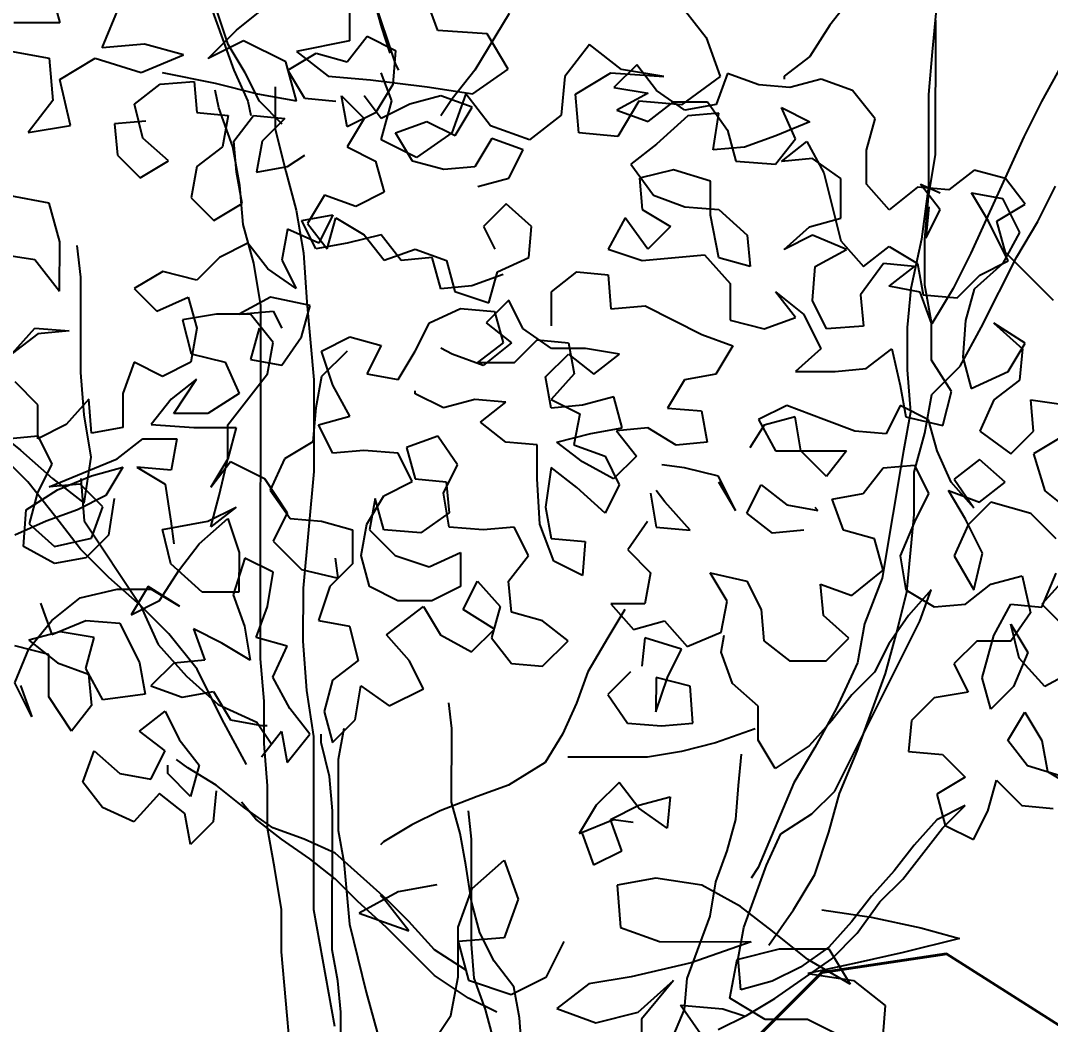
# Model space of a CAD drawing. Header units: millimetres. Extents: x 684983 to 685377, y 990360 to 990509.
# Drawn here: x 685049.045 to 685049.568, y 990436.085 to 990436.595 of the extents above; entities that cross this region are included whole.
import ezdxf

# ---------------------------------------------------------------- set-up
doc = ezdxf.new("R2010")
doc.units = ezdxf.units.MM
doc.layers.add('GRID LEVELS', color=7, linetype='Continuous', lineweight=13)
doc.layers.add('JACK  FRUIT TREE', color=7, linetype='Continuous')
doc.layers.add('TEAK', color=7, linetype='Continuous')
doc.styles.get("Standard").update_dxf_attribs({"font": 'RomanS'})

# ---------------------------------------------------------------- blocks, each defined once
blk = doc.blocks.new('JT')
at = {"color": 3}
for p, q in [((0.09182, 1.71395, 157.72663), (0.10855, 1.6924, 157.72663)), ((-0.11397, 1.71055, 157.72663), (-0.11039, 1.69738, 157.72663)), ((0.01763, 1.69487, 157.72663), (0.01285, 1.70804, 157.72663)), ((-0.09604, 1.68899, 157.72663), (-0.09005, 1.70335, 157.72663)), ((-0.05057, 1.69494, 157.72663), (-0.0386, 1.7045, 157.72663)), ((-0.01228, 1.70567, 157.72663), (-0.01229, 1.69131, 157.72663)), ((-0.11039, 1.69738, 157.72663), (-0.12595, 1.6974, 157.72663)), ((-0.06015, 1.68537, 157.72663), (-0.05057, 1.69494, 157.72663)), ((0.03438, 1.69366, 157.72663), (0.01763, 1.69487, 157.72663)), ((0.04154, 1.68169, 157.72663), (0.03438, 1.69366, 157.72663)), ((0.10855, 1.6924, 157.72663), (0.11333, 1.67923, 157.72663)), ((-0.08168, 1.69018, 157.72663), (-0.09604, 1.68899, 157.72663)), ((-0.06853, 1.68658, 157.72663), (-0.08168, 1.69018, 157.72663)), ((-0.04818, 1.69134, 157.72663), (-0.06015, 1.68537, 157.72663)), ((-0.03383, 1.68415, 157.72663), (-0.04818, 1.69134, 157.72663)), ((-0.01229, 1.69131, 157.72663), (-0.03024, 1.68774, 157.72663)), ((0.06907, 1.69004, 157.72663), (0.06068, 1.67928, 157.72663)), ((0.07983, 1.68165, 157.72663), (0.06907, 1.69004, 157.72663)), ((-0.12715, 1.68783, 157.72663), (-0.11399, 1.68542, 157.72663)), ((-0.11399, 1.68542, 157.72663), (-0.11281, 1.67106, 157.72663)), ((-0.11041, 1.67824, 157.72663), (-0.09844, 1.68541, 157.72663)), ((-0.09844, 1.68541, 157.72663), (-0.08289, 1.68061, 157.72663)), ((-0.08289, 1.68061, 157.72663), (-0.06853, 1.68658, 157.72663)), ((-0.03024, 1.68774, 157.72663), (-0.01948, 1.67935, 157.72663)), ((-0.03025, 1.67099, 157.72663), (-0.03383, 1.68415, 157.72663)), ((-0.10683, 1.66268, 157.72663), (-0.11041, 1.67824, 157.72663)), ((-0.07571, 1.6806, 157.72663), (-0.05777, 1.67699, 157.72663)), ((-0.01948, 1.67935, 157.72663), (-0.00512, 1.67814, 157.72663)), ((0.00205, 1.67096, 157.72663), (-0.00153, 1.68053, 157.72663)), ((0.02957, 1.67333, 157.72663), (0.04154, 1.68169, 157.72663)), ((0.06068, 1.67928, 157.72663), (0.05948, 1.66612, 157.72663)), ((0.06427, 1.67329, 157.72663), (0.07624, 1.68046, 157.72663)), ((0.07624, 1.68046, 157.72663), (0.09419, 1.67925, 157.72663)), ((0.09419, 1.67925, 157.72663), (0.07983, 1.68165, 157.72663)), ((0.11333, 1.67923, 157.72663), (0.10016, 1.66967, 157.72663)), ((-0.05777, 1.67699, 157.72663), (-0.04341, 1.67339, 157.72663)), ((-0.00512, 1.67814, 157.72663), (0.01402, 1.67573, 157.72663)), ((0.01402, 1.67573, 157.72663), (0.02957, 1.67333, 157.72663)), ((-0.04341, 1.67339, 157.72663), (-0.03025, 1.67099, 157.72663)), ((0.02718, 1.67333, 157.72663), (0.02238, 1.66017, 157.72663)), ((0.03554, 1.66255, 157.72663), (0.02718, 1.67333, 157.72663)), ((0.06545, 1.66013, 157.72663), (0.06427, 1.67329, 157.72663)), ((-0.11281, 1.67106, 157.72663), (-0.12119, 1.6603, 157.72663)), ((-0.00155, 1.6578, 157.72663), (0.00205, 1.67096, 157.72663)), ((0.0858, 1.67088, 157.72663), (0.07861, 1.65892, 157.72663)), ((0.10016, 1.66967, 157.72663), (0.0858, 1.67088, 157.72663)), ((0.05948, 1.66612, 157.72663), (0.0487, 1.65775, 157.72663)), ((-0.12119, 1.6603, 157.72663), (-0.10683, 1.66268, 157.72663)), ((0.0487, 1.65775, 157.72663), (0.03554, 1.66255, 157.72663)), ((0.01041, 1.65181, 157.72663), (-0.00155, 1.6578, 157.72663)), ((0.02238, 1.66017, 157.72663), (0.01041, 1.65181, 157.72663)), ((0.07861, 1.65892, 157.72663), (0.06545, 1.66013, 157.72663)), ((-0.11404, 1.63637, 157.72663), (-0.1272, 1.63877, 157.72663)), ((-0.11046, 1.6232, 157.72663), (-0.11404, 1.63637, 157.72663)), ((-0.11048, 1.60645, 157.72663), (-0.11046, 1.6232, 157.72663)), ((-0.13439, 1.61964, 157.72663), (-0.11884, 1.61723, 157.72663)), ((-0.11884, 1.61723, 157.72663), (-0.11048, 1.60645, 157.72663)), ((0.02932, 1.40412, 157.72663), (0.0401, 1.41368, 157.72663)), ((0.0401, 1.41368, 157.72663), (0.04488, 1.40052, 157.72663)), ((0.09154, 1.40766, 157.72663), (0.07838, 1.40527, 157.72663)), ((0.1071, 1.40525, 157.72663), (0.09154, 1.40766, 157.72663)), ((0.0042, 1.40295, 157.72663), (-0.00897, 1.39578, 157.72663)), ((0.01736, 1.40533, 157.72663), (0.0042, 1.40295, 157.72663)), ((0.02453, 1.39097, 157.72663), (0.02932, 1.40412, 157.72663)), ((0.07838, 1.40527, 157.72663), (0.07956, 1.39092, 157.72663)), ((0.12025, 1.39806, 157.72663), (0.1071, 1.40525, 157.72663)), ((-0.00059, 1.40056, 157.72663), (-0.00179, 1.40176, 157.72663)), ((0.00778, 1.38979, 157.72663), (-0.00059, 1.40056, 157.72663)), ((0.04488, 1.40052, 157.72663), (0.04008, 1.38736, 157.72663)), ((-0.00897, 1.39578, 157.72663), (0.00778, 1.38979, 157.72663)), ((0.13101, 1.38967, 157.72663), (0.12025, 1.39806, 157.72663)), ((0.14777, 1.39684, 157.72663), (0.16452, 1.39443, 157.72663)), ((0.16452, 1.39443, 157.72663), (0.18126, 1.39082, 157.72663)), ((0.02451, 1.37422, 157.72663), (0.02453, 1.39097, 157.72663)), ((0.07956, 1.39092, 157.72663), (0.09272, 1.38612, 157.72663)), ((0.14297, 1.38009, 157.72663), (0.13101, 1.38967, 157.72663)), ((0.18126, 1.39082, 157.72663), (0.19442, 1.38722, 157.72663)), ((0.04008, 1.38736, 157.72663), (0.02452, 1.38618, 157.72663)), ((0.02452, 1.38618, 157.72663), (0.0281, 1.37302, 157.72663)), ((0.05442, 1.37419, 157.72663), (0.06042, 1.38615, 157.72663)), ((0.09272, 1.38612, 157.72663), (0.12383, 1.38609, 157.72663)), ((0.12383, 1.38609, 157.72663), (0.10348, 1.37893, 157.72663)), ((0.19442, 1.38722, 157.72663), (0.17527, 1.38245, 157.72663)), ((0.11904, 1.38011, 157.72663), (0.1334, 1.38369, 157.72663)), ((0.1334, 1.38369, 157.72663), (0.15015, 1.38367, 157.72663)), ((0.15015, 1.38367, 157.72663), (0.15732, 1.3717, 157.72663)), ((0.17527, 1.38245, 157.72663), (0.15972, 1.37888, 157.72663)), ((0.10348, 1.37893, 157.72663), (0.08314, 1.37416, 157.72663)), ((0.11663, 1.36695, 157.72663), (0.11904, 1.38011, 157.72663)), ((0.15972, 1.37888, 157.72663), (0.14296, 1.3753, 157.72663)), ((0.15732, 1.3717, 157.72663), (0.14297, 1.38009, 157.72663)), ((0.14296, 1.3753, 157.72663), (0.15851, 1.3729, 157.72663)), ((0.02211, 1.36106, 157.72663), (0.02451, 1.37422, 157.72663)), ((0.0281, 1.37302, 157.72663), (0.04245, 1.36822, 157.72663)), ((0.04245, 1.36822, 157.72663), (0.05442, 1.37419, 157.72663)), ((0.06878, 1.37178, 157.72663), (0.058, 1.36342, 157.72663)), ((0.08314, 1.37416, 157.72663), (0.06878, 1.37178, 157.72663)), ((0.08552, 1.3622, 157.72663), (0.09749, 1.37295, 157.72663)), ((0.09749, 1.37295, 157.72663), (0.08671, 1.3598, 157.72663)), ((0.15851, 1.3729, 157.72663), (0.16927, 1.36451, 157.72663)), ((0.10824, 1.3526, 157.72663), (0.09988, 1.36458, 157.72663)), ((0.09988, 1.36458, 157.72663), (0.11424, 1.36337, 157.72663)), ((0.12859, 1.35976, 157.72663), (0.11663, 1.36695, 157.72663)), ((0.16927, 1.36451, 157.72663), (0.16806, 1.35016, 157.72663)), ((0.01252, 1.34671, 157.72663), (0.02211, 1.36106, 157.72663)), ((0.058, 1.36342, 157.72663), (0.07116, 1.35862, 157.72663)), ((0.07116, 1.35862, 157.72663), (0.08552, 1.3622, 157.72663)), ((0.11424, 1.36337, 157.72663), (0.12141, 1.36097, 157.72663)), ((0.08671, 1.3598, 157.72663), (0.0867, 1.34425, 157.72663)), ((0.14295, 1.35975, 157.72663), (0.12859, 1.35976, 157.72663)), ((0.15491, 1.35376, 157.72663), (0.14295, 1.35975, 157.72663))]:
    blk.add_line(p, q, dxfattribs=at)
for p, q in [((0.18633, 1.7007, 157.72663), (0.18512, 1.68754, 157.72663)), ((0.18629, 1.65284, 157.72663), (0.18633, 1.69831, 157.72663)), ((0.18512, 1.68754, 157.72663), (0.18391, 1.67318, 157.72663)), ((0.22939, 1.68391, 157.72663), (0.2222, 1.67076, 157.72663)), ((-0.03743, 1.67578, 157.72663), (-0.03744, 1.66142, 157.72663)), ((-0.05658, 1.66862, 157.72663), (-0.05777, 1.6746, 157.72663)), ((0.18391, 1.67318, 157.72663), (0.18389, 1.64208, 157.72663)), ((-0.0518, 1.65545, 157.72663), (-0.05658, 1.66862, 157.72663)), ((0.2222, 1.67076, 157.72663), (0.21621, 1.6588, 157.72663)), ((-0.03744, 1.66142, 157.72663), (-0.03387, 1.64706, 157.72663)), ((0.21621, 1.6588, 157.72663), (0.19822, 1.61933, 157.72663)), ((-0.04942, 1.64229, 157.72663), (-0.0518, 1.65545, 157.72663)), ((0.18388, 1.63849, 157.72663), (0.18629, 1.65284, 157.72663)), ((-0.03387, 1.64706, 157.72663), (-0.03029, 1.6339, 157.72663)), ((-0.04824, 1.62913, 157.72663), (-0.04942, 1.64229, 157.72663)), ((0.18389, 1.64208, 157.72663), (0.18148, 1.62413, 157.72663)), ((0.22096, 1.63008, 157.72663), (0.22696, 1.64204, 157.72663)), ((0.18267, 1.62413, 157.72663), (0.18388, 1.63849, 157.72663)), ((-0.03029, 1.6339, 157.72663), (-0.02791, 1.61954, 157.72663)), ((0.21378, 1.61812, 157.72663), (0.22096, 1.63008, 157.72663)), ((-0.04466, 1.61596, 157.72663), (-0.04824, 1.62913, 157.72663)), ((0.18148, 1.62413, 157.72663), (0.17787, 1.60738, 157.72663)), ((0.18266, 1.60858, 157.72663), (0.18267, 1.62413, 157.72663)), ((-0.10329, 1.61123, 157.72663), (-0.10448, 1.622, 157.72663)), ((-0.02791, 1.61954, 157.72663), (-0.02673, 1.60279, 157.72663)), ((0.19822, 1.61933, 157.72663), (0.19223, 1.60737, 157.72663)), ((-0.04228, 1.6016, 157.72663), (-0.04466, 1.61596, 157.72663)), ((0.20179, 1.5942, 157.72663), (0.21378, 1.61812, 157.72663)), ((-0.10332, 1.57893, 157.72663), (-0.10329, 1.61123, 157.72663)), ((0.18504, 1.59541, 157.72663), (0.18266, 1.60858, 157.72663)), ((0.17787, 1.60738, 157.72663), (0.17666, 1.59422, 157.72663)), ((0.19223, 1.60737, 157.72663), (0.18504, 1.59541, 157.72663)), ((-0.04239, 1.48196, 157.72663), (-0.04228, 1.6016, 157.72663)), ((-0.02673, 1.60279, 157.72663), (-0.02436, 1.57646, 157.72663)), ((0.17666, 1.59422, 157.72663), (0.17665, 1.57987, 157.72663)), ((0.1946, 1.58105, 157.72663), (0.20179, 1.5942, 157.72663)), ((-0.15955, 1.58137, 157.72663), (-0.12369, 1.55262, 157.72663)), ((0.18502, 1.57148, 157.72663), (0.1946, 1.58105, 157.72663)), ((-0.10214, 1.56457, 157.72663), (-0.10332, 1.57893, 157.72663)), ((0.17665, 1.57987, 157.72663), (0.17783, 1.56551, 157.72663)), ((-0.02436, 1.57646, 157.72663), (-0.02439, 1.54535, 157.72663)), ((0.18261, 1.55833, 157.72663), (0.18502, 1.57148, 157.72663)), ((-0.09976, 1.55021, 157.72663), (-0.10214, 1.56457, 157.72663)), ((0.17783, 1.56551, 157.72663), (0.17543, 1.55235, 157.72663)), ((0.17901, 1.54517, 157.72663), (0.18261, 1.55833, 157.72663)), ((-0.12369, 1.55262, 157.72663), (-0.11293, 1.54304, 157.72663)), ((-0.1213, 1.54185, 157.72663), (-0.13087, 1.55143, 157.72663)), ((-0.10217, 1.53466, 157.72663), (-0.09976, 1.55021, 157.72663)), ((0.17543, 1.55235, 157.72663), (0.16821, 1.50928, 157.72663)), ((-0.11293, 1.54304, 157.72663), (-0.10217, 1.53466, 157.72663)), ((-0.10335, 1.54303, 157.72663), (-0.10217, 1.52867, 157.72663)), ((-0.02439, 1.54535, 157.72663), (-0.02801, 1.50587, 157.72663)), ((0.179, 1.53081, 157.72663), (0.17901, 1.54517, 157.72663)), ((-0.11174, 1.52988, 157.72663), (-0.1213, 1.54185, 157.72663)), ((-0.10338, 1.5191, 157.72663), (-0.11174, 1.52988, 157.72663)), ((-0.10217, 1.52867, 157.72663), (-0.08305, 1.49994, 157.72663)), ((0.17658, 1.50449, 157.72663), (0.179, 1.53081, 157.72663)), ((-0.09381, 1.50952, 157.72663), (-0.10338, 1.5191, 157.72663)), ((-0.08305, 1.49994, 157.72663), (-0.09381, 1.50952, 157.72663)), ((0.16821, 1.50928, 157.72663), (0.16221, 1.49374, 157.72663)), ((-0.02801, 1.50587, 157.72663), (-0.02803, 1.48793, 157.72663)), ((0.17298, 1.49014, 157.72663), (0.17658, 1.50449, 157.72663)), ((-0.07349, 1.49036, 157.72663), (-0.08305, 1.49994, 157.72663)), ((-0.08305, 1.49994, 157.72663), (-0.07708, 1.48678, 157.72663)), ((0.16221, 1.49374, 157.72663), (0.15981, 1.48058, 157.72663)), ((-0.06393, 1.47839, 157.72663), (-0.07349, 1.49036, 157.72663)), ((0.16938, 1.47698, 157.72663), (0.17298, 1.49014, 157.72663)), ((-0.07708, 1.48678, 157.72663), (-0.06752, 1.476, 157.72663)), ((-0.02803, 1.48793, 157.72663), (-0.02685, 1.47118, 157.72663)), ((-0.04121, 1.4676, 157.72663), (-0.04239, 1.48196, 157.72663)), ((0.15981, 1.48058, 157.72663), (0.15262, 1.46503, 157.72663)), ((-0.06752, 1.476, 157.72663), (-0.05676, 1.46642, 157.72663)), ((-0.05557, 1.46163, 157.72663), (-0.06393, 1.47839, 157.72663)), ((0.15978, 1.45067, 157.72663), (0.16938, 1.47698, 157.72663)), ((-0.02685, 1.47118, 157.72663), (-0.02447, 1.45562, 157.72663)), ((-0.05676, 1.46642, 157.72663), (-0.04361, 1.46042, 157.72663)), ((-0.04122, 1.45324, 157.72663), (-0.04121, 1.4676, 157.72663)), ((0.15262, 1.46503, 157.72663), (0.14542, 1.45187, 157.72663)), ((-0.04721, 1.44607, 157.72663), (-0.05557, 1.46163, 157.72663)), ((-0.04361, 1.46042, 157.72663), (-0.03883, 1.45324, 157.72663)), ((-0.02447, 1.45562, 157.72663), (-0.02452, 1.39699, 157.72663)), ((-0.04004, 1.43888, 157.72663), (-0.04122, 1.45324, 157.72663)), ((0.14542, 1.45187, 157.72663), (0.13824, 1.43992, 157.72663)), ((0.15379, 1.43631, 157.72663), (0.15978, 1.45067, 157.72663)), ((-0.04005, 1.42453, 157.72663), (-0.04004, 1.43888, 157.72663)), ((0.13824, 1.43992, 157.72663), (0.12624, 1.41121, 157.72663)), ((0.15018, 1.42316, 157.72663), (0.15379, 1.43631, 157.72663)), ((-0.03767, 1.41136, 157.72663), (-0.04005, 1.42453, 157.72663)), ((0.14539, 1.4088, 157.72663), (0.15018, 1.42316, 157.72663)), ((-0.03529, 1.397, 157.72663), (-0.03767, 1.41136, 157.72663)), ((0.12624, 1.41121, 157.72663), (0.12385, 1.40763, 157.72663)), ((0.1382, 1.39684, 157.72663), (0.14539, 1.4088, 157.72663)), ((-0.0353, 1.38265, 157.72663), (-0.03529, 1.397, 157.72663)), ((-0.02452, 1.39699, 157.72663), (-0.01738, 1.3575, 157.72663)), ((0.12981, 1.38489, 157.72663), (0.1382, 1.39684, 157.72663)), ((-0.03175, 1.34316, 157.72663), (-0.0353, 1.38265, 157.72663))]:
    blk.add_line(p, q)
blk = doc.blocks.new('A$C25655A80')
at = {"color": 62}
for p, q in [((0.06614, 1.89274), (0.07381, 1.86966)), ((0.06614, 1.89274), (0.06901, 1.88217)), ((0.22764, 1.89163), (0.2209, 1.88299)), ((0.01134, 1.88895), (0.01901, 1.86779)), ((0.0171, 1.87645), (0.01326, 1.88799)), ((0.11228, 1.88693), (0.10072, 1.86772)), ((0.06901, 1.88217), (0.07189, 1.87351)), ((0.2209, 1.88299), (0.21416, 1.87242)), ((0.05747, 1.87064), (0.0642, 1.87929)), ((0.0642, 1.87929), (0.07381, 1.87447)), ((0.02286, 1.86683), (0.0171, 1.87645)), ((0.07381, 1.87447), (0.07284, 1.86294)), ((0.03728, 1.86778), (0.0469, 1.87353)), ((0.0469, 1.87353), (0.05747, 1.87064)), ((0.21416, 1.87242), (0.2055, 1.8657)), ((0.01901, 1.86779), (0.02381, 1.85721)), ((0.02766, 1.85721), (0.02286, 1.86683)), ((0.04304, 1.85816), (0.03728, 1.86778)), ((0.07381, 1.86966), (0.07477, 1.86774)), ((0.10072, 1.86772), (0.09302, 1.85811)), ((0.15552, 1.86959), (0.14782, 1.86191)), ((0.16224, 1.86093), (0.15552, 1.86959)), ((0.18628, 1.86668), (0.18242, 1.85611)), ((0.19685, 1.86282), (0.18628, 1.86668)), ((-0.00599, 1.86301), (0.00555, 1.86396)), ((0.00555, 1.86396), (0.0065, 1.85338)), ((0.2055, 1.8657), (0.2055, 1.86474)), ((0.218, 1.86473), (0.20742, 1.86185)), ((0.22857, 1.86087), (0.218, 1.86473)), ((-0.01464, 1.85629), (-0.00599, 1.86301)), ((0.07284, 1.86294), (0.06706, 1.85333)), ((0.14782, 1.86191), (0.15936, 1.85997)), ((0.15936, 1.85997), (0.14878, 1.85422)), ((0.17185, 1.85419), (0.16224, 1.86093)), ((0.20742, 1.86185), (0.19685, 1.86282)), ((0.23625, 1.85125), (0.22857, 1.86087)), ((-0.01177, 1.84475), (-0.01464, 1.85629)), ((0.02381, 1.85721), (0.02477, 1.85241)), ((0.03534, 1.84951), (0.02766, 1.85721)), ((0.05361, 1.85719), (0.04304, 1.85816)), ((0.05553, 1.85911), (0.06322, 1.85141)), ((0.05745, 1.84853), (0.05553, 1.85911)), ((0.06899, 1.8514), (0.06323, 1.8591)), ((0.0786, 1.8562), (0.06899, 1.8514)), ((0.08918, 1.85908), (0.0786, 1.8562)), ((0.09302, 1.85811), (0.08917, 1.85235)), ((0.09975, 1.85522), (0.08918, 1.85908)), ((0.15935, 1.85036), (0.16801, 1.85708)), ((0.16801, 1.85708), (0.17954, 1.85707)), ((0.17954, 1.85707), (0.18626, 1.84745)), ((0.0065, 1.85338), (0.01708, 1.85241)), ((0.06706, 1.85333), (0.05745, 1.84853)), ((0.09397, 1.84561), (0.09975, 1.85522)), ((0.14878, 1.85422), (0.15935, 1.85036)), ((0.18242, 1.85611), (0.17185, 1.85419)), ((0.18338, 1.85322), (0.17281, 1.85227)), ((0.18145, 1.84073), (0.18338, 1.85322)), ((0.20453, 1.85513), (0.21414, 1.85031)), ((0.20933, 1.84455), (0.20453, 1.85513)), ((-0.0108, 1.85052), (-0.02138, 1.84956)), ((-0.02138, 1.84956), (-0.02043, 1.83899)), ((0.01708, 1.85241), (0.01514, 1.84184)), ((0.01899, 1.84376), (0.02573, 1.85241)), ((0.02573, 1.85241), (0.0363, 1.85143)), ((0.0363, 1.85143), (0.0286, 1.84375)), ((0.06322, 1.85141), (0.05744, 1.8418)), ((0.07379, 1.84659), (0.08437, 1.85043)), ((0.08437, 1.85043), (0.09397, 1.84561)), ((0.17281, 1.85227), (0.16222, 1.84267)), ((0.21414, 1.85031), (0.2026, 1.84551)), ((0.23336, 1.84068), (0.23625, 1.85125)), ((0.07955, 1.83698), (0.07379, 1.84659)), ((0.18626, 1.84745), (0.18914, 1.83688)), ((-0.00312, 1.83705), (-0.01177, 1.84475)), ((0.01994, 1.83318), (0.01899, 1.84376)), ((0.0286, 1.84375), (0.02667, 1.83318)), ((0.10647, 1.84464), (0.10069, 1.83503)), ((0.11704, 1.84079), (0.10647, 1.84464)), ((0.16222, 1.84267), (0.15357, 1.83595)), ((0.2026, 1.84551), (0.19202, 1.84168)), ((0.20259, 1.8359), (0.20933, 1.84455)), ((0.20452, 1.83686), (0.21317, 1.84358)), ((0.21317, 1.84358), (0.21893, 1.833)), ((-0.02043, 1.83899), (-0.01274, 1.83129)), ((0.01514, 1.84184), (0.00649, 1.83512)), ((0.03725, 1.83509), (0.04302, 1.83893)), ((0.05744, 1.8418), (0.06705, 1.83699)), ((0.11223, 1.83118), (0.11704, 1.84079)), ((0.19202, 1.84168), (0.18145, 1.84073)), ((0.23335, 1.82914), (0.23336, 1.84068)), ((-0.01274, 1.83129), (-0.00312, 1.83705)), ((0.06705, 1.83699), (0.06992, 1.82641)), ((0.09012, 1.83408), (0.07955, 1.83698)), ((0.15357, 1.83595), (0.16125, 1.82536)), ((0.18914, 1.83688), (0.20259, 1.8359)), ((0.21509, 1.83781), (0.20452, 1.83686)), ((0.2247, 1.83107), (0.21509, 1.83781)), ((0.00649, 1.83512), (0.00455, 1.82455)), ((0.02186, 1.82261), (0.01994, 1.83318)), ((0.02667, 1.83318), (0.03725, 1.83509)), ((0.10069, 1.83503), (0.09012, 1.83408)), ((0.16798, 1.83401), (0.15645, 1.83114)), ((0.18048, 1.83015), (0.16798, 1.83401)), ((0.21893, 1.833), (0.22468, 1.80993)), ((0.26988, 1.83392), (0.26122, 1.8272)), ((0.28045, 1.83102), (0.26988, 1.83392)), ((0.10165, 1.8283), (0.11223, 1.83118)), ((0.15645, 1.83114), (0.1574, 1.82056)), ((0.18047, 1.81862), (0.18048, 1.83015)), ((0.22469, 1.81762), (0.2247, 1.83107)), ((0.24103, 1.82049), (0.23335, 1.82914)), ((0.25161, 1.82913), (0.25834, 1.82624)), ((0.25833, 1.82047), (0.25161, 1.82913)), ((0.28717, 1.82237), (0.28045, 1.83102)), ((0.04974, 1.82547), (0.04396, 1.81586)), ((0.06031, 1.82161), (0.04974, 1.82547)), ((0.06992, 1.82641), (0.06031, 1.82161)), ((0.16125, 1.82536), (0.17182, 1.82151)), ((0.25065, 1.82817), (0.24103, 1.82049)), ((0.26122, 1.8272), (0.25065, 1.82817)), ((0.26891, 1.82623), (0.27949, 1.8243)), ((0.27467, 1.81661), (0.26891, 1.82623)), ((0.00455, 1.82455), (0.01224, 1.81685)), ((0.01224, 1.81685), (0.02186, 1.82261)), ((0.11126, 1.82253), (0.10356, 1.81484)), ((0.1199, 1.81483), (0.11126, 1.82253)), ((0.17182, 1.82151), (0.18335, 1.82054)), ((0.25449, 1.82143), (0.25352, 1.81086)), ((0.27756, 1.81661), (0.28717, 1.82237)), ((0.27949, 1.8243), (0.28524, 1.81275)), ((0.04204, 1.81682), (0.05261, 1.81874)), ((0.05261, 1.81874), (0.0478, 1.80913)), ((0.1574, 1.82056), (0.16701, 1.81479)), ((0.18334, 1.8042), (0.18047, 1.81862)), ((0.18335, 1.82054), (0.19296, 1.81188)), ((0.25352, 1.81086), (0.25833, 1.82047)), ((0.04684, 1.8072), (0.04204, 1.81682)), ((0.04396, 1.81586), (0.05068, 1.8072)), ((0.05068, 1.8072), (0.05357, 1.81777)), ((0.05357, 1.81777), (0.06318, 1.812)), ((0.10356, 1.81484), (0.1074, 1.80715)), ((0.11893, 1.80426), (0.1199, 1.81483)), ((0.15163, 1.81768), (0.14585, 1.80711)), ((0.15931, 1.8071), (0.15163, 1.81768)), ((0.16701, 1.81479), (0.15931, 1.8071)), ((0.20545, 1.80706), (0.21411, 1.81474)), ((0.21411, 1.81474), (0.22469, 1.81762)), ((0.28139, 1.80315), (0.27467, 1.81661)), ((0.28043, 1.80603), (0.27756, 1.81661)), ((0.03723, 1.81394), (0.0353, 1.80337)), ((0.0478, 1.80913), (0.03723, 1.81394)), ((0.06895, 1.81199), (0.05741, 1.80912)), ((0.06318, 1.812), (0.0699, 1.80334)), ((0.07567, 1.80333), (0.06895, 1.81199)), ((0.19296, 1.81188), (0.19391, 1.8013)), ((0.21507, 1.81186), (0.20545, 1.80706)), ((0.2266, 1.80704), (0.21507, 1.81186)), ((0.28524, 1.81275), (0.27947, 1.80219)), ((0.02377, 1.80915), (0.01415, 1.80435)), ((0.03049, 1.80049), (0.02377, 1.80915)), ((0.05741, 1.80912), (0.04684, 1.8072)), ((0.22468, 1.80993), (0.23236, 1.80127)), ((0.23236, 1.80127), (0.24102, 1.80799)), ((0.24102, 1.80799), (0.25063, 1.80221)), ((0.01415, 1.80435), (0.00645, 1.79667)), ((0.0699, 1.80334), (0.08048, 1.80717)), ((0.08625, 1.80428), (0.07567, 1.80333)), ((0.08048, 1.80717), (0.09105, 1.80332)), ((0.08912, 1.79371), (0.08625, 1.80428)), ((0.10835, 1.79946), (0.11893, 1.80426)), ((0.14585, 1.80711), (0.15738, 1.80326)), ((0.15738, 1.80326), (0.17853, 1.80516)), ((0.17853, 1.80516), (0.18717, 1.79554)), ((0.19391, 1.8013), (0.18334, 1.8042)), ((0.21602, 1.80128), (0.2266, 1.80704)), ((0.29676, 1.78967), (0.28043, 1.80603)), ((0.04009, 1.79375), (0.03049, 1.80049)), ((0.0353, 1.80337), (0.04009, 1.79375)), ((0.09105, 1.80332), (0.09393, 1.79274)), ((0.21505, 1.78975), (0.21602, 1.80128)), ((0.23909, 1.80222), (0.23139, 1.79166)), ((0.24966, 1.80125), (0.23909, 1.80222)), ((0.24101, 1.79453), (0.24966, 1.80125)), ((0.25063, 1.80221), (0.25254, 1.79164)), ((0.27947, 1.80219), (0.26984, 1.79354)), ((0.27177, 1.79835), (0.28139, 1.80315)), ((-0.00508, 1.79956), (-0.0147, 1.7938)), ((0.00645, 1.79667), (-0.00508, 1.79956)), ((0.11027, 1.7985), (0.0997, 1.79466)), ((0.10546, 1.78889), (0.10835, 1.79946)), ((0.12661, 1.79271), (0.13527, 1.79943)), ((0.13527, 1.79943), (0.14584, 1.79846)), ((0.14584, 1.79846), (0.14679, 1.78693)), ((0.26407, 1.79066), (0.27177, 1.79835)), ((-0.0147, 1.7938), (-0.00702, 1.78611)), ((0.0997, 1.79466), (0.08912, 1.79371)), ((0.18717, 1.79554), (0.18716, 1.78304)), ((0.25158, 1.7926), (0.24101, 1.79453)), ((0.26984, 1.79354), (0.26695, 1.78297)), ((-0.00702, 1.78611), (0.00356, 1.7909)), ((0.00356, 1.7909), (0.00644, 1.78033)), ((0.03144, 1.79088), (0.02086, 1.78512)), ((0.0449, 1.78798), (0.03144, 1.79088)), ((0.09393, 1.79274), (0.10546, 1.78889)), ((0.1266, 1.78118), (0.12661, 1.79271)), ((0.20255, 1.79264), (0.21216, 1.78494)), ((0.20927, 1.78398), (0.20255, 1.79264)), ((0.23139, 1.79166), (0.23234, 1.78108)), ((0.25541, 1.78202), (0.25158, 1.7926)), ((0.25254, 1.79164), (0.26407, 1.79066)), ((0.042, 1.77741), (0.0449, 1.78798)), ((0.08526, 1.78218), (0.09584, 1.78697)), ((0.09584, 1.78697), (0.10738, 1.786)), ((0.11219, 1.78984), (0.10449, 1.78216)), ((0.11699, 1.78022), (0.11219, 1.78984)), ((0.14679, 1.78693), (0.15833, 1.78788)), ((0.15833, 1.78788), (0.17755, 1.77825)), ((0.21985, 1.78013), (0.21505, 1.78975)), ((0.01317, 1.78513), (0.00163, 1.78321)), ((0.00163, 1.78321), (0.00451, 1.77168)), ((0.02471, 1.78512), (0.01317, 1.78513)), ((0.02086, 1.78512), (0.0324, 1.78607)), ((0.03239, 1.7755), (0.02471, 1.78512)), ((0.0324, 1.78607), (0.03528, 1.7803)), ((0.10738, 1.786), (0.11025, 1.77542)), ((0.18716, 1.78304), (0.1987, 1.78015)), ((0.1987, 1.78015), (0.20927, 1.78398)), ((0.21216, 1.78494), (0.21792, 1.7734)), ((0.26695, 1.78297), (0.26598, 1.77047)), ((-0.05606, 1.77173), (-0.04836, 1.78038)), ((-0.04836, 1.78038), (-0.03682, 1.7794)), ((0.00644, 1.78033), (0.0045, 1.76879)), ((0.02758, 1.78031), (0.02469, 1.76973)), ((0.08045, 1.77257), (0.08526, 1.78218)), ((0.10449, 1.78216), (0.11314, 1.77542)), ((0.12659, 1.77349), (0.11699, 1.78022)), ((0.23234, 1.78108), (0.21985, 1.78013)), ((0.2554, 1.76952), (0.25541, 1.78202)), ((0.27656, 1.782), (0.28617, 1.77334)), ((0.28713, 1.77526), (0.27656, 1.782)), ((-0.0474, 1.77845), (-0.05606, 1.77173)), ((-0.03682, 1.7794), (-0.0474, 1.77845)), ((0.03526, 1.7678), (0.042, 1.77741)), ((0.04873, 1.7726), (0.05834, 1.77739)), ((0.05834, 1.77739), (0.06892, 1.7745)), ((0.11409, 1.76869), (0.12179, 1.77637)), ((0.12179, 1.77637), (0.13236, 1.7754)), ((0.17755, 1.77825), (0.18812, 1.77439)), ((0.03045, 1.76492), (0.03239, 1.7755)), ((0.05738, 1.77259), (0.04872, 1.76394)), ((0.05256, 1.76106), (0.04873, 1.7726)), ((0.06892, 1.7745), (0.0641, 1.76489)), ((0.07467, 1.76296), (0.08045, 1.77257)), ((0.09295, 1.77159), (0.0891, 1.77352)), ((0.11025, 1.77542), (0.10159, 1.7687)), ((0.11314, 1.77542), (0.10352, 1.76774)), ((0.13813, 1.77348), (0.12659, 1.77349)), ((0.13236, 1.7754), (0.13428, 1.76483)), ((0.14966, 1.77154), (0.13813, 1.77348)), ((0.18812, 1.77439), (0.18234, 1.76478)), ((0.21792, 1.7734), (0.20926, 1.76572)), ((0.23329, 1.76666), (0.24195, 1.77338)), ((0.24195, 1.77338), (0.24482, 1.76088)), ((0.28136, 1.76565), (0.28713, 1.77526)), ((0.28617, 1.77334), (0.2852, 1.76277)), ((0.00451, 1.77168), (0.01604, 1.76878)), ((0.02469, 1.76973), (0.03526, 1.7678)), ((0.10352, 1.76774), (0.09295, 1.77159)), ((0.12466, 1.76388), (0.13236, 1.77156)), ((0.13236, 1.77156), (0.141, 1.76482)), ((0.141, 1.76482), (0.14966, 1.77154)), ((0.26212, 1.75894), (0.2554, 1.76952)), ((0.26598, 1.77047), (0.26885, 1.7599)), ((-0.01472, 1.76881), (-0.01858, 1.75824)), ((-0.00511, 1.76399), (-0.01472, 1.76881)), ((0.0045, 1.76879), (-0.00511, 1.76399)), ((0.01604, 1.76878), (0.02084, 1.7582)), ((0.10159, 1.7687), (0.11409, 1.76869)), ((0.20926, 1.76572), (0.22272, 1.76571)), ((0.22272, 1.76571), (0.23329, 1.76666)), ((0.26885, 1.7599), (0.28136, 1.76565)), ((-0.04742, 1.75442), (-0.0551, 1.76212)), ((0.00642, 1.76302), (-0.00224, 1.7563)), ((-0.00128, 1.75149), (0.00642, 1.76302)), ((0.01698, 1.74763), (0.03045, 1.76492)), ((0.04872, 1.76394), (0.04679, 1.75337)), ((0.0641, 1.76489), (0.07467, 1.76296)), ((0.12657, 1.7533), (0.12466, 1.76388)), ((0.13428, 1.76483), (0.12658, 1.75618)), ((0.17176, 1.76287), (0.16599, 1.75326)), ((0.18234, 1.76478), (0.17176, 1.76287)), ((0.2852, 1.76277), (0.27654, 1.75605)), ((0.05832, 1.75048), (0.05256, 1.76106)), ((0.08044, 1.75815), (0.08044, 1.75911)), ((0.24482, 1.76088), (0.24673, 1.75031)), ((0.25923, 1.74741), (0.26212, 1.75894)), ((-0.03012, 1.75633), (-0.03781, 1.74768)), ((-0.02916, 1.74479), (-0.03012, 1.75633)), ((-0.01858, 1.75824), (-0.01859, 1.7467)), ((-0.00224, 1.7563), (-0.00897, 1.74766)), ((0.02084, 1.7582), (0.01025, 1.75148)), ((0.09004, 1.75333), (0.08044, 1.75815)), ((0.10062, 1.75621), (0.09004, 1.75333)), ((0.1112, 1.75524), (0.10062, 1.75621)), ((0.10254, 1.74851), (0.1112, 1.75524)), ((0.12658, 1.75618), (0.13619, 1.75137)), ((0.14773, 1.75712), (0.13715, 1.75425)), ((0.1506, 1.74655), (0.14773, 1.75712)), ((0.27654, 1.75605), (0.27172, 1.74548)), ((0.28904, 1.75603), (0.30249, 1.7541)), ((0.28999, 1.74546), (0.28904, 1.75603)), ((-0.04743, 1.74288), (-0.04742, 1.75442)), ((0.01025, 1.75148), (-0.00128, 1.75149)), ((0.04679, 1.75337), (0.04581, 1.74184)), ((0.13715, 1.75425), (0.12657, 1.7533)), ((0.16599, 1.75326), (0.17752, 1.75229)), ((0.17752, 1.75229), (0.17944, 1.74172)), ((0.20636, 1.75419), (0.19675, 1.74939)), ((0.21886, 1.74937), (0.20636, 1.75419)), ((0.24482, 1.75415), (0.24, 1.74454)), ((0.25442, 1.74934), (0.24482, 1.75415)), ((0.04774, 1.7476), (0.05832, 1.75048)), ((0.11118, 1.74178), (0.10254, 1.74851)), ((0.13619, 1.75137), (0.13425, 1.7408)), ((0.19675, 1.74939), (0.2025, 1.73881)), ((0.20924, 1.75034), (0.19867, 1.74747)), ((0.21116, 1.7388), (0.20924, 1.75034)), ((0.22943, 1.74551), (0.21886, 1.74937)), ((0.24673, 1.75031), (0.25923, 1.74741)), ((0.2573, 1.73876), (0.25442, 1.74934)), ((-0.03781, 1.74768), (-0.04743, 1.74288)), ((-0.01859, 1.7467), (-0.02916, 1.74479)), ((-0.00897, 1.74766), (0.00544, 1.74668)), ((0.00544, 1.74668), (0.01986, 1.74667)), ((0.01697, 1.7361), (0.01698, 1.74763)), ((0.01986, 1.74667), (0.01697, 1.7361)), ((0.05254, 1.73799), (0.04774, 1.7476)), ((0.12849, 1.74176), (0.14002, 1.74463)), ((0.14002, 1.74463), (0.1506, 1.74655)), ((0.15925, 1.74654), (0.14868, 1.74559)), ((0.14868, 1.74559), (0.1554, 1.73693)), ((0.16886, 1.74076), (0.15925, 1.74654)), ((0.19867, 1.74747), (0.19385, 1.73978)), ((0.24, 1.74454), (0.22943, 1.74551)), ((0.27172, 1.74548), (0.28229, 1.73778)), ((0.28229, 1.73778), (0.28999, 1.74546)), ((-0.05801, 1.74289), (-0.04743, 1.74385)), ((-0.04743, 1.74385), (-0.04263, 1.73423)), ((-0.02052, 1.73613), (-0.01186, 1.74285)), ((-0.01186, 1.74285), (-0.00033, 1.74284)), ((-0.00033, 1.74284), (-0.00226, 1.73227)), ((0.04581, 1.74184), (0.0362, 1.73608)), ((0.08811, 1.74372), (0.07754, 1.73989)), ((0.09483, 1.7341), (0.08811, 1.74372)), ((0.12176, 1.74081), (0.11118, 1.74178)), ((0.13713, 1.73502), (0.12849, 1.74176)), ((0.17944, 1.74172), (0.16886, 1.74076)), ((0.2996, 1.74353), (0.28998, 1.73777)), ((0.06312, 1.73894), (0.05254, 1.73799)), ((0.07465, 1.73797), (0.06312, 1.73894)), ((0.07945, 1.72835), (0.07465, 1.73797)), ((0.07754, 1.73989), (0.08041, 1.72931)), ((0.12175, 1.72927), (0.12176, 1.74081)), ((0.13425, 1.7408), (0.14482, 1.73694)), ((0.2025, 1.73881), (0.22654, 1.73879)), ((0.2198, 1.73014), (0.21116, 1.7388)), ((0.22654, 1.73879), (0.2198, 1.73014)), ((0.26209, 1.72818), (0.2573, 1.73876)), ((0.28998, 1.73777), (0.29382, 1.72527)), ((-0.04263, 1.73423), (-0.04745, 1.72462)), ((-0.0436, 1.72654), (-0.02052, 1.73613)), ((0.01697, 1.7361), (0.01119, 1.72649)), ((0.01119, 1.72649), (0.01793, 1.73513)), ((0.01407, 1.7236), (0.01697, 1.7361)), ((0.01793, 1.73513), (0.02946, 1.72936)), ((0.0362, 1.73608), (0.03138, 1.72551)), ((0.09002, 1.72449), (0.09483, 1.7341)), ((0.1477, 1.72925), (0.13713, 1.73502)), ((0.14482, 1.73694), (0.14962, 1.72732)), ((0.1554, 1.73693), (0.1477, 1.72925)), ((0.27171, 1.73586), (0.26306, 1.72914)), ((0.28036, 1.72816), (0.27171, 1.73586)), ((-0.02918, 1.73037), (-0.0186, 1.73324)), ((-0.0186, 1.73324), (-0.02438, 1.72364)), ((-0.01379, 1.73324), (-0.00419, 1.72746)), ((-0.00226, 1.73227), (-0.01379, 1.73324)), ((0.12656, 1.73311), (0.12462, 1.71966)), ((0.1352, 1.72637), (0.12656, 1.73311)), ((0.17174, 1.73307), (0.16405, 1.73404)), ((0.18327, 1.73018), (0.17174, 1.73307)), ((0.23229, 1.72436), (0.23903, 1.73301)), ((0.23903, 1.73301), (0.2496, 1.73396)), ((0.2496, 1.73396), (0.2544, 1.72434)), ((-0.03303, 1.72749), (-0.0436, 1.72654)), ((-0.04072, 1.72557), (-0.02918, 1.73037)), ((-0.02534, 1.71979), (-0.03303, 1.72749)), ((-0.00419, 1.72746), (-0.00228, 1.71496)), ((0.02946, 1.72936), (0.03714, 1.71781)), ((0.06983, 1.72355), (0.07945, 1.72835)), ((0.08041, 1.72931), (0.09098, 1.72834)), ((0.09098, 1.72834), (0.09193, 1.71776)), ((0.12269, 1.71389), (0.12175, 1.72927)), ((0.14962, 1.72732), (0.14481, 1.71771)), ((0.18903, 1.71863), (0.18327, 1.73018)), ((0.18327, 1.72825), (0.18903, 1.71863)), ((0.19287, 1.71767), (0.19769, 1.72728)), ((0.19769, 1.72728), (0.20633, 1.72054)), ((0.26978, 1.71952), (0.26209, 1.72818)), ((0.26306, 1.72914), (0.26978, 1.71952)), ((0.2717, 1.72144), (0.28036, 1.72816)), ((-0.0513, 1.71885), (-0.04072, 1.72557)), ((-0.04745, 1.72462), (-0.05034, 1.71405)), ((-0.02438, 1.72364), (-0.03399, 1.71884)), ((0.01118, 1.71303), (0.01407, 1.7236)), ((0.03138, 1.72551), (0.0381, 1.71589)), ((0.09193, 1.71296), (0.09002, 1.72449)), ((0.14481, 1.71771), (0.1352, 1.72637)), ((0.16019, 1.72443), (0.16211, 1.71289)), ((0.165, 1.72154), (0.16212, 1.72539)), ((0.22171, 1.72245), (0.23229, 1.72436)), ((0.2544, 1.72434), (0.24959, 1.71473)), ((0.26113, 1.7253), (0.2717, 1.72144)), ((0.26689, 1.71568), (0.26113, 1.7253)), ((0.29382, 1.72527), (0.30342, 1.71757)), ((-0.02149, 1.72267), (-0.02343, 1.71018)), ((0.06405, 1.71394), (0.06983, 1.72355)), ((0.06695, 1.72259), (0.06501, 1.71202)), ((0.06982, 1.71201), (0.06695, 1.72259)), ((0.17364, 1.71192), (0.165, 1.72154)), ((0.20633, 1.72054), (0.2169, 1.71861)), ((0.22555, 1.71187), (0.22171, 1.72245)), ((0.27555, 1.72144), (0.26785, 1.71376)), ((0.289, 1.71758), (0.27555, 1.72144)), ((-0.05227, 1.70636), (-0.0513, 1.71885)), ((-0.03399, 1.71884), (-0.04457, 1.715)), ((-0.0292, 1.70922), (-0.02534, 1.71979)), ((0.01022, 1.71495), (0.01984, 1.71975)), ((0.01984, 1.71975), (0.01118, 1.71303)), ((0.03714, 1.71781), (0.03233, 1.7082)), ((0.09193, 1.71776), (0.08232, 1.71104)), ((0.12462, 1.71966), (0.12653, 1.70908)), ((0.20152, 1.71093), (0.19287, 1.71767)), ((0.2169, 1.71861), (0.21594, 1.71957)), ((0.29765, 1.70892), (0.289, 1.71758)), ((-0.04457, 1.715), (-0.05515, 1.71021)), ((-0.05034, 1.71405), (-0.0417, 1.70635)), ((-0.00516, 1.71208), (0.01022, 1.71495)), ((-0.00228, 1.71496), (-0.00132, 1.70727)), ((0.00733, 1.70727), (0.01695, 1.71591)), ((0.01695, 1.71591), (0.02079, 1.70437)), ((0.0381, 1.71589), (0.04867, 1.71492)), ((0.04867, 1.71492), (0.05925, 1.71202)), ((0.06212, 1.70337), (0.06405, 1.71394)), ((0.12749, 1.70139), (0.12269, 1.71389)), ((0.15922, 1.71482), (0.15249, 1.70521)), ((0.24959, 1.71473), (0.24477, 1.7032)), ((0.26785, 1.71376), (0.26303, 1.70319)), ((0.27265, 1.70414), (0.26689, 1.71568)), ((-0.02343, 1.71018), (-0.03113, 1.70249)), ((-0.00229, 1.70055), (-0.00516, 1.71208)), ((0.05925, 1.71202), (0.05923, 1.70049)), ((0.06501, 1.71202), (0.07366, 1.70336)), ((0.08232, 1.71104), (0.06982, 1.71201)), ((0.10347, 1.71198), (0.09193, 1.71296)), ((0.11404, 1.71294), (0.10347, 1.71198)), ((0.11884, 1.70332), (0.11404, 1.71294)), ((0.16211, 1.71289), (0.17364, 1.71192)), ((0.21209, 1.71188), (0.20152, 1.71093)), ((0.23612, 1.70898), (0.22555, 1.71187)), ((-0.0417, 1.70058), (-0.05227, 1.70636)), ((-0.0417, 1.70635), (-0.0292, 1.70922)), ((0.00059, 1.69862), (0.00733, 1.70727)), ((0.03233, 1.7082), (0.04193, 1.69858)), ((0.12653, 1.70908), (0.13807, 1.70811)), ((0.13807, 1.70811), (0.1371, 1.69657)), ((0.239, 1.6984), (0.23612, 1.70898)), ((0.02079, 1.70437), (0.02077, 1.69091)), ((0.065, 1.69279), (0.06212, 1.70337)), ((0.07366, 1.70336), (0.08519, 1.6995)), ((0.08519, 1.6995), (0.09577, 1.7043)), ((0.09577, 1.7043), (0.09576, 1.69277)), ((0.1121, 1.69467), (0.11884, 1.70332)), ((0.15249, 1.70521), (0.16017, 1.69751)), ((0.24477, 1.7032), (0.24668, 1.69167)), ((0.26303, 1.70319), (0.26975, 1.69164)), ((0.26975, 1.69164), (0.27265, 1.70414)), ((-0.03113, 1.70249), (-0.0417, 1.70058)), ((0.00828, 1.69092), (-0.00229, 1.70055)), ((0.02271, 1.70245), (0.01885, 1.68995)), ((0.03232, 1.69763), (0.02271, 1.70245)), ((0.05923, 1.70049), (0.05154, 1.69281)), ((0.05442, 1.69569), (0.05347, 1.70242)), ((0.1371, 1.69657), (0.12749, 1.70139)), ((-0.00615, 1.68805), (0.00059, 1.69862)), ((0.03038, 1.6861), (0.03232, 1.69763)), ((0.04193, 1.69858), (0.05442, 1.69569)), ((0.16017, 1.69751), (0.15824, 1.68694)), ((0.18036, 1.69749), (0.19285, 1.6946)), ((0.18611, 1.68788), (0.18036, 1.69749)), ((0.22841, 1.68976), (0.239, 1.6984)), ((0.27552, 1.69356), (0.2861, 1.69644)), ((0.2861, 1.69644), (0.28897, 1.68394)), ((0.29282, 1.68586), (0.29763, 1.69739)), ((0.30148, 1.69642), (0.29282, 1.68682)), ((-0.00999, 1.69286), (-0.01576, 1.68325)), ((0.00058, 1.68612), (-0.00999, 1.69286)), ((0.05154, 1.69281), (0.04768, 1.68127)), ((0.0746, 1.68798), (0.065, 1.69279)), ((0.09576, 1.69277), (0.08614, 1.68797)), ((0.09671, 1.68507), (0.10153, 1.69468)), ((0.10153, 1.69468), (0.10921, 1.68602)), ((0.11305, 1.6841), (0.1121, 1.69467)), ((0.19285, 1.6946), (0.19765, 1.68498)), ((0.21879, 1.68304), (0.21784, 1.69361)), ((0.21784, 1.69361), (0.22841, 1.68976)), ((0.26686, 1.68684), (0.27552, 1.69356)), ((-0.04268, 1.68136), (-0.03306, 1.68904)), ((-0.03306, 1.68904), (-0.02056, 1.69191)), ((-0.02056, 1.69191), (-0.00903, 1.6919)), ((-0.00903, 1.6919), (0.00058, 1.68612)), ((0.02077, 1.69091), (0.00828, 1.69092)), ((0.01885, 1.68995), (0.02269, 1.67937)), ((0.24668, 1.69167), (0.25629, 1.68589)), ((0.25533, 1.69166), (0.24763, 1.68301)), ((0.25148, 1.68109), (0.25533, 1.69166)), ((-0.04652, 1.68713), (-0.04269, 1.67655)), ((-0.01576, 1.68325), (-0.00615, 1.68805)), ((0.02653, 1.67553), (0.03038, 1.6861)), ((0.07075, 1.67645), (0.08325, 1.68605)), ((0.08614, 1.68797), (0.0746, 1.68798)), ((0.08325, 1.68605), (0.08901, 1.67643)), ((0.10921, 1.68602), (0.10632, 1.67545)), ((0.1467, 1.68695), (0.15438, 1.67829)), ((0.15824, 1.68694), (0.1467, 1.68695)), ((0.18418, 1.6773), (0.18611, 1.68788)), ((0.25629, 1.68589), (0.26686, 1.68684)), ((0.27647, 1.67626), (0.28224, 1.68683)), ((0.28224, 1.68683), (0.29282, 1.68586)), ((0.29282, 1.68682), (0.30819, 1.67142)), ((0.10728, 1.67834), (0.09671, 1.68507)), ((0.12362, 1.6812), (0.11305, 1.6841)), ((0.15151, 1.68502), (0.14573, 1.67542)), ((0.19765, 1.68498), (0.1986, 1.67441)), ((0.22744, 1.67534), (0.21879, 1.68304)), ((0.24763, 1.68301), (0.2409, 1.67341)), ((0.28897, 1.68394), (0.28223, 1.67433)), ((-0.05038, 1.67175), (-0.04268, 1.68136)), ((-0.04269, 1.67655), (-0.03115, 1.68135)), ((-0.03115, 1.68135), (-0.01961, 1.68037)), ((-0.01961, 1.68037), (-0.01289, 1.66691)), ((0.00538, 1.67843), (0.00922, 1.66785)), ((0.01499, 1.67361), (0.00538, 1.67843)), ((0.02269, 1.67937), (0.0246, 1.66784)), ((0.04768, 1.68127), (0.05825, 1.67934)), ((0.05825, 1.67934), (0.06113, 1.6678)), ((0.09958, 1.67065), (0.10728, 1.67834)), ((0.13227, 1.67447), (0.12362, 1.6812)), ((0.15438, 1.67829), (0.16496, 1.68117)), ((0.16496, 1.68117), (0.17264, 1.67251)), ((0.22259, 1.62344), (0.25148, 1.68109)), ((0.28224, 1.6801), (0.288, 1.67048)), ((0.28511, 1.66856), (0.28224, 1.6801)), ((-0.0398, 1.67751), (-0.05038, 1.67463)), ((-0.02827, 1.67558), (-0.0398, 1.67751)), ((-0.03116, 1.665), (-0.02827, 1.67558)), ((0.0371, 1.67263), (0.02653, 1.67553)), ((0.07843, 1.66779), (0.07075, 1.67645)), ((0.08901, 1.67643), (0.09958, 1.67065)), ((0.10632, 1.67545), (0.11304, 1.66679)), ((0.14573, 1.67542), (0.13899, 1.66389)), ((0.15823, 1.6754), (0.15726, 1.66579)), ((0.17072, 1.67155), (0.15823, 1.6754)), ((0.17264, 1.67251), (0.18418, 1.6773)), ((0.18418, 1.67057), (0.18514, 1.67634)), ((0.21974, 1.66766), (0.22744, 1.67534)), ((0.27261, 1.66184), (0.27647, 1.67626)), ((-0.0552, 1.66022), (-0.05038, 1.67175)), ((-0.04365, 1.66982), (-0.05519, 1.67272)), ((-0.05038, 1.67463), (-0.04077, 1.66694)), ((0.0246, 1.66784), (0.01499, 1.67361)), ((0.03228, 1.66206), (0.0371, 1.67263)), ((0.12361, 1.66582), (0.13227, 1.67447)), ((0.1659, 1.66194), (0.17072, 1.67155)), ((0.1986, 1.67441), (0.20725, 1.66767)), ((0.2409, 1.67341), (0.23608, 1.6638)), ((0.2707, 1.67434), (0.263, 1.66666)), ((0.28223, 1.67433), (0.2707, 1.67434)), ((-0.04367, 1.6554), (-0.04365, 1.66982)), ((0.00922, 1.66785), (-0.00136, 1.6669)), ((0.06113, 1.6678), (0.05247, 1.66108)), ((0.08323, 1.65817), (0.07843, 1.66779)), ((0.18801, 1.66), (0.18418, 1.67057)), ((0.288, 1.67048), (0.28318, 1.65895)), ((0.29375, 1.65894), (0.28511, 1.66856)), ((-0.04077, 1.66694), (-0.0302, 1.66308)), ((-0.0254, 1.65442), (-0.03116, 1.665)), ((-0.01289, 1.66691), (-0.01098, 1.65633)), ((-0.00136, 1.6669), (-0.00906, 1.65922)), ((0.11304, 1.66679), (0.12361, 1.66582)), ((0.20725, 1.66767), (0.21974, 1.66766)), ((0.263, 1.66666), (0.2678, 1.65704)), ((0.30433, 1.6647), (0.29375, 1.65894)), ((-0.0302, 1.66308), (-0.02925, 1.6525)), ((0.03804, 1.65148), (0.03228, 1.66206)), ((0.05247, 1.66108), (0.04958, 1.65051)), ((0.13899, 1.66389), (0.13513, 1.65332)), ((0.15341, 1.66387), (0.14571, 1.65619)), ((0.16205, 1.65041), (0.1659, 1.66194)), ((0.16206, 1.66194), (0.16205, 1.65041)), ((0.17359, 1.65905), (0.16206, 1.66194)), ((0.23608, 1.6638), (0.22838, 1.65611)), ((0.27548, 1.65126), (0.27261, 1.66184)), ((-0.04944, 1.64868), (-0.0552, 1.66022)), ((-0.05328, 1.65926), (-0.04944, 1.64868)), ((-0.00906, 1.65922), (0.00152, 1.65536)), ((0.06015, 1.64762), (0.06208, 1.65915)), ((0.06208, 1.65915), (0.07169, 1.65241)), ((0.07169, 1.65241), (0.08323, 1.65817)), ((0.17454, 1.64655), (0.17359, 1.65905)), ((0.19666, 1.6523), (0.18801, 1.66)), ((0.28318, 1.65895), (0.27548, 1.65126)), ((-0.03599, 1.64386), (-0.04367, 1.6554)), ((-0.01098, 1.65633), (-0.0254, 1.65442)), ((0.00152, 1.65536), (0.01209, 1.65727)), ((0.01209, 1.65727), (0.01785, 1.64766)), ((0.14571, 1.65619), (0.15243, 1.64657)), ((0.22838, 1.65611), (0.22165, 1.64747)), ((0.25626, 1.65513), (0.24856, 1.64744)), ((0.2678, 1.65704), (0.25626, 1.65513)), ((-0.02925, 1.6525), (-0.03599, 1.64386)), ((-0.01291, 1.64384), (-0.00426, 1.65056)), ((-0.00426, 1.65056), (0.00054, 1.64094)), ((0.04476, 1.64282), (0.03804, 1.65148)), ((0.04958, 1.65051), (0.05245, 1.63993)), ((0.09283, 1.6447), (0.09188, 1.65336)), ((0.13513, 1.65332), (0.13032, 1.64275)), ((0.19665, 1.64076), (0.19666, 1.6523)), ((0.01785, 1.64766), (0.02842, 1.64572)), ((0.05245, 1.63993), (0.06015, 1.64762)), ((0.22165, 1.64747), (0.21395, 1.63882)), ((0.24856, 1.64744), (0.24759, 1.63687)), ((0.28124, 1.64069), (0.28702, 1.65029)), ((0.28702, 1.65029), (0.29278, 1.64067)), ((-0.00427, 1.6371), (-0.01291, 1.64384)), ((0.02841, 1.63515), (0.03515, 1.64379)), ((0.02842, 1.64572), (0.03035, 1.64572)), ((0.03515, 1.64379), (0.03706, 1.63322)), ((0.0563, 1.64474), (0.05437, 1.63416)), ((0.09281, 1.61971), (0.09283, 1.6447)), ((0.15243, 1.64657), (0.16397, 1.6456)), ((0.16397, 1.6456), (0.17454, 1.64655)), ((0.19569, 1.64461), (0.18223, 1.63981)), ((0.00054, 1.64094), (0.00726, 1.63228)), ((0.03706, 1.63322), (0.04476, 1.64282)), ((0.0486, 1.63994), (0.04861, 1.64282)), ((0.05148, 1.6284), (0.0486, 1.63994)), ((0.13032, 1.64275), (0.12454, 1.63314)), ((0.20241, 1.63114), (0.19665, 1.64076)), ((0.28796, 1.63203), (0.28124, 1.64069)), ((0.29278, 1.64067), (0.29469, 1.6301)), ((-0.03216, 1.62655), (-0.0283, 1.63712)), ((-0.0283, 1.63712), (-0.01966, 1.62942)), ((-0.00908, 1.62749), (-0.00427, 1.6371)), ((0.17069, 1.63694), (0.15915, 1.63503)), ((0.18223, 1.63981), (0.17069, 1.63694)), ((0.21395, 1.63882), (0.20241, 1.63114)), ((0.24759, 1.63687), (0.25913, 1.6359)), ((0.00342, 1.63133), (-0.00043, 1.63421)), ((0.05437, 1.63416), (0.05435, 1.61013)), ((0.12454, 1.63314), (0.11204, 1.62546)), ((0.15915, 1.63503), (0.13223, 1.63505)), ((0.19087, 1.63596), (0.1899, 1.62539)), ((0.25913, 1.6359), (0.26681, 1.6282)), ((-0.01966, 1.62942), (-0.00908, 1.62749)), ((-0.00332, 1.62941), (-0.00331, 1.63229)), ((0.00437, 1.62171), (-0.00332, 1.62941)), ((0.01302, 1.62555), (0.00342, 1.63133)), ((0.00726, 1.63228), (0.00437, 1.62171)), ((0.30046, 1.62817), (0.28796, 1.63203)), ((0.29469, 1.6301), (0.3043, 1.62432)), ((-0.02544, 1.61789), (-0.03216, 1.62655)), ((0.05243, 1.61686), (0.05148, 1.6284)), ((0.14953, 1.62639), (0.14183, 1.6187)), ((0.15625, 1.61773), (0.14953, 1.62639)), ((0.26681, 1.6282), (0.25719, 1.62244)), ((0.27449, 1.61666), (0.27738, 1.62723)), ((0.27738, 1.62723), (0.28603, 1.61857)), ((-0.00621, 1.62268), (-0.01487, 1.61308)), ((0.00244, 1.61595), (-0.00621, 1.62268)), ((0.01302, 1.62363), (0.01205, 1.61305)), ((0.02263, 1.61785), (0.01302, 1.62555)), ((0.11204, 1.62546), (0.10146, 1.62162)), ((0.1899, 1.62539), (0.18893, 1.61385)), ((0.21489, 1.61575), (0.22259, 1.62344)), ((0.25719, 1.62244), (0.26007, 1.61187)), ((0.02647, 1.614), (0.02167, 1.61977)), ((0.10146, 1.62162), (0.08896, 1.61683)), ((0.09568, 1.60913), (0.09281, 1.61971)), ((0.15625, 1.61869), (0.16683, 1.62156)), ((0.16683, 1.62156), (0.16586, 1.61099)), ((-0.01487, 1.61308), (-0.02544, 1.61789)), ((0.00435, 1.60537), (0.00244, 1.61595)), ((0.03224, 1.61111), (0.02263, 1.61785)), ((0.05239, 1.56976), (0.05243, 1.61686)), ((0.08896, 1.61683), (0.07934, 1.61203)), ((0.09952, 1.60721), (0.09857, 1.61682)), ((0.14183, 1.6187), (0.13606, 1.6091)), ((0.14663, 1.61389), (0.15625, 1.61869)), ((0.16586, 1.61099), (0.15625, 1.61773)), ((0.20431, 1.60903), (0.21489, 1.61575)), ((0.2668, 1.61859), (0.25718, 1.61379)), ((0.2591, 1.61091), (0.2668, 1.61859)), ((0.26967, 1.60705), (0.27449, 1.61666)), ((0.28603, 1.61857), (0.2966, 1.6176)), ((0.01205, 1.61305), (0.00435, 1.60537)), ((0.03512, 1.60726), (0.02647, 1.614)), ((0.07934, 1.61203), (0.06972, 1.60627)), ((0.13606, 1.6091), (0.1476, 1.61389)), ((0.15047, 1.60331), (0.14663, 1.61389)), ((0.1476, 1.61389), (0.15432, 1.61292)), ((0.18893, 1.61385), (0.18604, 1.60328)), ((0.25718, 1.61379), (0.24949, 1.60515)), ((0.04281, 1.60726), (0.03224, 1.61111)), ((0.05435, 1.61013), (0.05626, 1.59956)), ((0.09759, 1.59856), (0.09568, 1.60913)), ((0.13702, 1.60909), (0.14085, 1.59852)), ((0.19949, 1.59846), (0.20431, 1.60903)), ((0.24563, 1.59361), (0.2591, 1.61091)), ((0.26007, 1.61187), (0.26967, 1.60705)), ((0.04472, 1.60053), (0.03512, 1.60726)), ((0.05338, 1.60244), (0.04281, 1.60726)), ((0.06972, 1.60627), (0.06876, 1.60531)), ((0.09949, 1.57164), (0.09952, 1.60721)), ((0.24949, 1.60515), (0.24275, 1.5965)), ((0.07067, 1.58704), (0.05338, 1.60244)), ((0.14085, 1.59852), (0.15047, 1.60331)), ((0.18604, 1.60328), (0.18218, 1.59271)), ((0.05337, 1.59379), (0.04472, 1.60053)), ((0.05626, 1.59956), (0.05816, 1.5784)), ((0.0995, 1.58606), (0.09759, 1.59856)), ((0.19178, 1.57732), (0.19949, 1.59846)), ((0.24275, 1.5965), (0.23505, 1.58786)), ((0.06105, 1.58609), (0.05337, 1.59379)), ((0.18218, 1.59271), (0.18025, 1.58118)), ((0.23793, 1.58593), (0.24563, 1.59361)), ((0.23505, 1.58786), (0.22831, 1.57921)), ((0.07066, 1.57743), (0.06105, 1.58609)), ((0.07835, 1.57935), (0.07067, 1.58704)), ((0.10238, 1.57548), (0.0995, 1.58606)), ((0.23023, 1.57536), (0.23793, 1.58593)), ((0.18025, 1.58118), (0.17254, 1.56004)), ((0.05816, 1.5784), (0.06391, 1.55533)), ((0.08698, 1.56107), (0.07066, 1.57743)), ((0.08699, 1.56973), (0.07835, 1.57935)), ((0.18985, 1.56675), (0.19178, 1.57732)), ((0.22831, 1.57921), (0.22061, 1.57057)), ((0.10718, 1.56586), (0.10238, 1.57548)), ((0.22157, 1.56672), (0.23023, 1.57536)), ((0.10044, 1.5601), (0.09949, 1.57164)), ((0.22061, 1.57057), (0.211, 1.56385)), ((0.0543, 1.55918), (0.05239, 1.56976)), ((0.09756, 1.56299), (0.08699, 1.56973)), ((0.1908, 1.55617), (0.18985, 1.56675)), ((0.20233, 1.55328), (0.22157, 1.56672)), ((0.1139, 1.55721), (0.10718, 1.56586)), ((0.211, 1.56385), (0.20138, 1.55905)), ((0.09851, 1.55337), (0.08698, 1.56107)), ((0.10428, 1.54952), (0.10044, 1.5601)), ((0.17254, 1.56004), (0.17157, 1.54946)), ((0.05525, 1.54861), (0.0543, 1.55918)), ((0.11581, 1.54663), (0.1139, 1.55721)), ((0.20138, 1.55905), (0.1908, 1.55617)), ((0.06391, 1.55533), (0.06966, 1.53417)), ((0.10812, 1.54856), (0.09851, 1.55337)), ((0.19272, 1.54752), (0.20233, 1.55328)), ((0.1129, 1.51779), (0.10428, 1.54952)), ((0.17157, 1.54946), (0.16675, 1.53793)), ((0.05524, 1.53611), (0.05525, 1.54861)), ((0.11676, 1.53413), (0.11581, 1.54663)), ((0.1831, 1.54272), (0.19272, 1.54752))]:
    blk.add_line(p, q, dxfattribs=at)
blk = doc.blocks.new('TR')
blk.add_blockref('A$C25655A80', (0.01921, 0.01485, 1.34531))

msp = doc.modelspace()

# ---------------------------------------------------------------- block references
at = {"layer": 'JACK  FRUIT TREE', "xscale": 1.5, "yscale": 1.5, "zscale": 1.5}
msp.add_blockref('JT', (685049.23053, 990434.04786, -138.04995), dxfattribs=at)
at = {"layer": 'TEAK', "xscale": 1.5, "yscale": 1.5, "zscale": 1.5}
msp.add_blockref('TR', (685049.096, 990433.746, 98.578), dxfattribs=at)

# ---------------------------------------------------------------- texts
at = {"layer": 'GRID LEVELS', "width": 0.5}
msp.add_text('98.611', height=0.8, rotation=45, dxfattribs=at).set_placement((685049.62998, 990435.15777, 98.61127))

doc.saveas('drawing.dxf')
